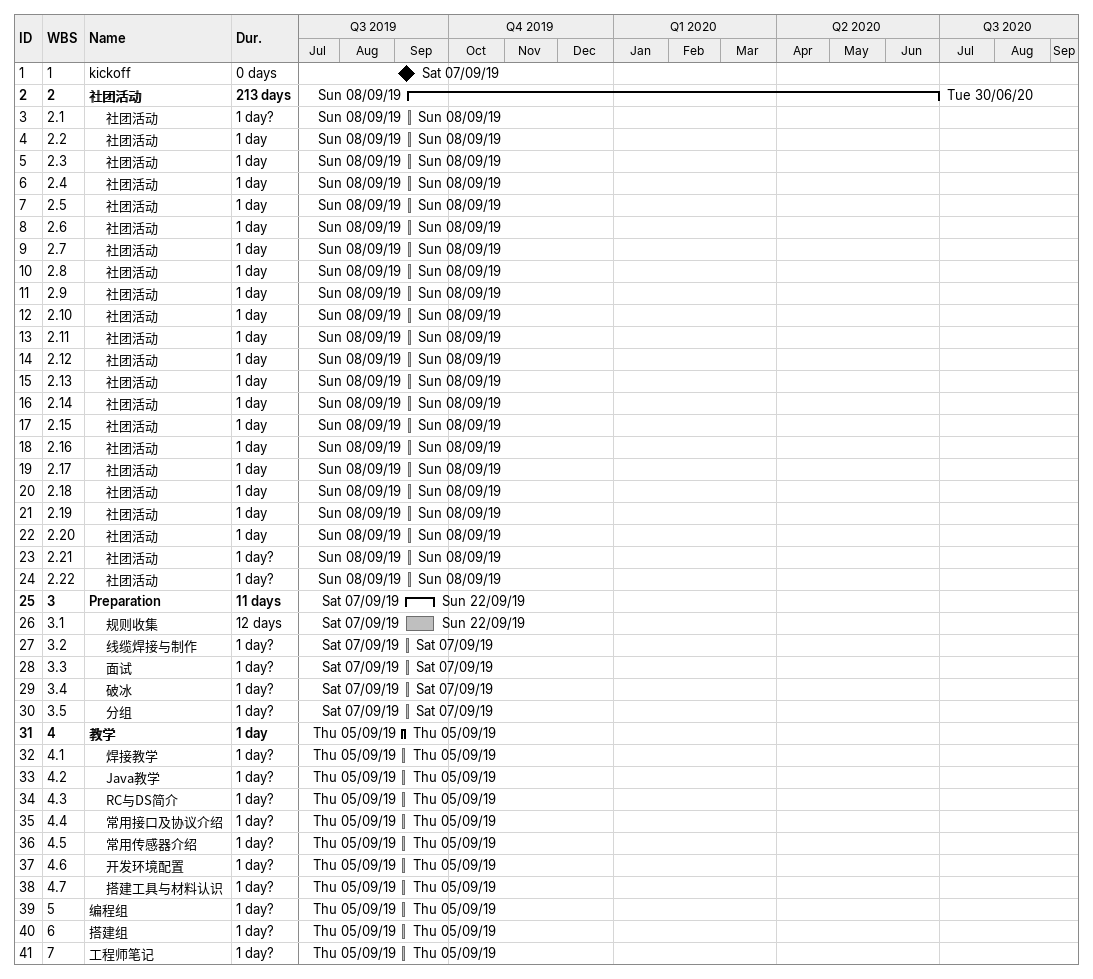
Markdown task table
| ID | WBS | Task | Duration | Start | Finish |
|---|---|---|---|---|---|
| 1 | 1 | kickoff | 0d | 2019-09-07 | 2019-09-07 |
| 2 | 2 | **社团活动** | 213d | 2019-09-08 | 2020-06-30 |
| 3 | 2.1 | 社团活动 | 1d? | 2019-09-08 | 2019-09-08 |
| 4 | 2.2 | 社团活动 | 1d | 2019-09-08 | 2019-09-08 |
| 5 | 2.3 | 社团活动 | 1d | 2019-09-08 | 2019-09-08 |
| 6 | 2.4 | 社团活动 | 1d | 2019-09-08 | 2019-09-08 |
| 7 | 2.5 | 社团活动 | 1d | 2019-09-08 | 2019-09-08 |
| 8 | 2.6 | 社团活动 | 1d | 2019-09-08 | 2019-09-08 |
| 9 | 2.7 | 社团活动 | 1d | 2019-09-08 | 2019-09-08 |
| 10 | 2.8 | 社团活动 | 1d | 2019-09-08 | 2019-09-08 |
| 11 | 2.9 | 社团活动 | 1d | 2019-09-08 | 2019-09-08 |
| 12 | 2.10 | 社团活动 | 1d | 2019-09-08 | 2019-09-08 |
| 13 | 2.11 | 社团活动 | 1d | 2019-09-08 | 2019-09-08 |
| 14 | 2.12 | 社团活动 | 1d | 2019-09-08 | 2019-09-08 |
| 15 | 2.13 | 社团活动 | 1d | 2019-09-08 | 2019-09-08 |
| 16 | 2.14 | 社团活动 | 1d | 2019-09-08 | 2019-09-08 |
| 17 | 2.15 | 社团活动 | 1d | 2019-09-08 | 2019-09-08 |
| 18 | 2.16 | 社团活动 | 1d | 2019-09-08 | 2019-09-08 |
| 19 | 2.17 | 社团活动 | 1d | 2019-09-08 | 2019-09-08 |
| 20 | 2.18 | 社团活动 | 1d | 2019-09-08 | 2019-09-08 |
| 21 | 2.19 | 社团活动 | 1d | 2019-09-08 | 2019-09-08 |
| 22 | 2.20 | 社团活动 | 1d | 2019-09-08 | 2019-09-08 |
| 23 | 2.21 | 社团活动 | 1d? | 2019-09-08 | 2019-09-08 |
| 24 | 2.22 | 社团活动 | 1d? | 2019-09-08 | 2019-09-08 |
| 25 | 3 | **Preparation** | 11d | 2019-09-07 | 2019-09-22 |
| 26 | 3.1 | 规则收集 | 12d | 2019-09-07 | 2019-09-22 |
| 27 | 3.2 | 线缆焊接与制作 | 1d? | 2019-09-07 | 2019-09-07 |
| 28 | 3.3 | 面试 | 1d? | 2019-09-07 | 2019-09-07 |
| 29 | 3.4 | 破冰 | 1d? | 2019-09-07 | 2019-09-07 |
| 30 | 3.5 | 分组 | 1d? | 2019-09-07 | 2019-09-07 |
| 31 | 4 | **教学** | 1d | 2019-09-05 | 2019-09-05 |
| 32 | 4.1 | 焊接教学 | 1d? | 2019-09-05 | 2019-09-05 |
| 33 | 4.2 | Java教学 | 1d? | 2019-09-05 | 2019-09-05 |
| 34 | 4.3 | RC与DS简介 | 1d? | 2019-09-05 | 2019-09-05 |
| 35 | 4.4 | 常用接口及协议介绍 | 1d? | 2019-09-05 | 2019-09-05 |
| 36 | 4.5 | 常用传感器介绍 | 1d? | 2019-09-05 | 2019-09-05 |
| 37 | 4.6 | 开发环境配置 | 1d? | 2019-09-05 | 2019-09-05 |
| 38 | 4.7 | 搭建工具与材料认识 | 1d? | 2019-09-05 | 2019-09-05 |
| 39 | 5 | 编程组 | 1d? | 2019-09-05 | 2019-09-05 |
| 40 | 6 | 搭建组 | 1d? | 2019-09-05 | 2019-09-05 |
| 41 | 7 | 工程师笔记 | 1d? | 2019-09-05 | 2019-09-05 |
